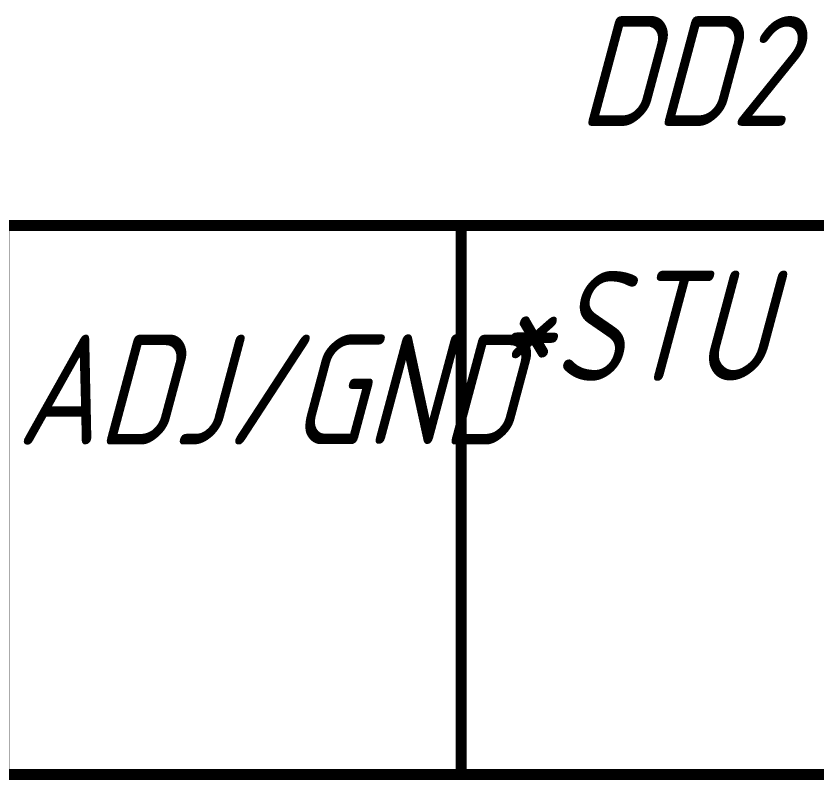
# Model space of a CAD drawing. Header units: millimetres. Extents: x 101 to 942, y 57 to 651.
# Drawn here: x 282.99 to 304.86, y 193.64 to 214.5 of the extents above; entities that cross this region are included whole.
import ezdxf

# ---------------------------------------------------------------- set-up
doc = ezdxf.new("R2010")
doc.units = ezdxf.units.MM
doc.header["$LTSCALE"] = 0.5
doc.layers.add('Sheet', color=255, linetype='Continuous')
doc.styles.add('GOST type A0', font='', dxfattribs={"oblique": 15, "height": 3.5})
doc.styles.get('GOST type A0').set_extended_font_data('GOST type A')

msp = doc.modelspace()

# ---------------------------------------------------------------- linework, layer by layer
at = {"layer": 'Sheet', "color": 7, "const_width": 0.3}
msp.add_lwpolyline([(282.658, 208.782), (317.642, 208.782), (317.642, 193.792), (282.658, 193.792), (282.658, 208.782)], close=True, dxfattribs=at)
msp.add_lwpolyline([(295.142, 208.782), (295.142, 193.792)], dxfattribs=at)

# ---------------------------------------------------------------- texts
at = {"layer": 'Sheet', "color": 7, "style": 'GOST type A0', "oblique": 15}
for s, p in [('DD2', (298.325, 211.5)), ('*STU', (296, 204.541)), ('ADJ/GND', (283, 202.802))]:
    msp.add_text(s, height=3, dxfattribs=at).set_placement(p)

doc.saveas('drawing.dxf')
